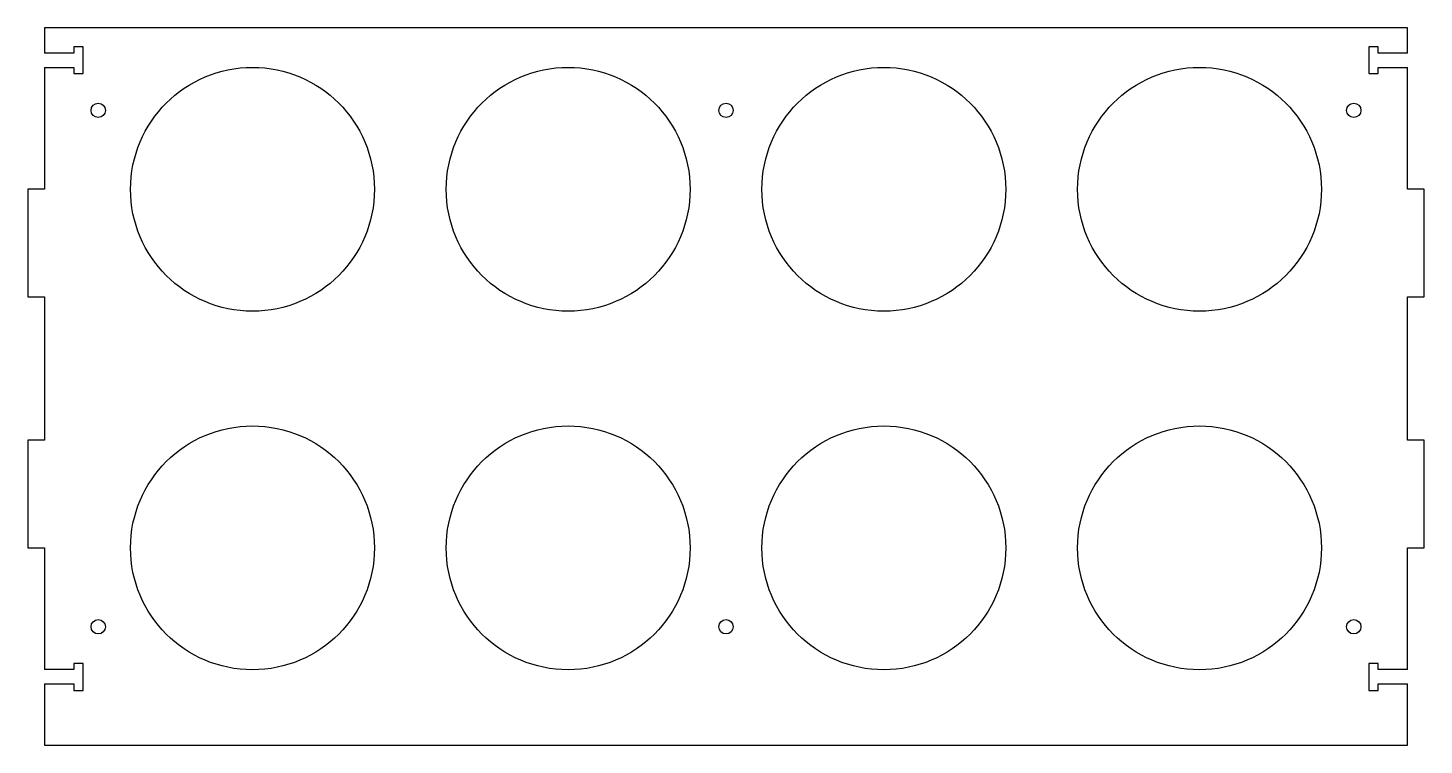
# Model space of a CAD drawing. Header units: inches. Extents: x -9.7 to 9.7, y -5.2 to 4.8.
import ezdxf

# ---------------------------------------------------------------- set-up
doc = ezdxf.new("R2010")
doc.units = ezdxf.units.IN
doc.header["$MEASUREMENT"] = 0

msp = doc.modelspace()

# ---------------------------------------------------------------- linework, layer by layer
at = {"color": 7, "linetype": 'Continuous', "lineweight": 25}
for p, q in [((9.5, 4.75), (-9.5, 4.75)), ((-9.5, 4.75), (-9.5, 4.398)), ((9.5, 4.398), (9.5, 4.75)), ((-9.09, 4.488), (-9.09, 4.398)), ((-8.96, 4.488), (-9.09, 4.488)), ((-8.96, 4.113), (-8.96, 4.488)), ((8.96, 4.488), (8.96, 4.113)), ((9.09, 4.488), (8.96, 4.488)), ((9.09, 4.398), (9.09, 4.488)), ((-9.09, 4.398), (-9.5, 4.398)), ((9.5, 4.398), (9.09, 4.398)), ((-9.5, 4.198), (-9.09, 4.198)), ((-9.5, 4.198), (-9.5, 2.5)), ((-9.09, 4.198), (-9.09, 4.113)), ((-9.09, 4.113), (-8.96, 4.113)), ((8.96, 4.113), (9.09, 4.113)), ((9.09, 4.198), (9.5, 4.198)), ((9.09, 4.113), (9.09, 4.198)), ((9.5, 2.5), (9.5, 4.198)), ((-9.5, 2.5), (-9.73, 2.5)), ((-9.73, 2.5), (-9.73, 1)), ((9.73, 2.5), (9.5, 2.5)), ((9.73, 1), (9.73, 2.5)), ((-9.73, 1), (-9.5, 1)), ((-9.5, 1), (-9.5, -1)), ((9.5, -1), (9.5, 1)), ((9.5, 1), (9.73, 1)), ((-9.5, -1), (-9.73, -1)), ((-9.73, -1), (-9.73, -2.5)), ((9.73, -1), (9.5, -1)), ((9.73, -2.5), (9.73, -1)), ((-9.73, -2.5), (-9.5, -2.5)), ((-9.5, -2.5), (-9.5, -4.198)), ((9.5, -4.198), (9.5, -2.5)), ((9.5, -2.5), (9.73, -2.5)), ((-9.09, -4.198), (-9.5, -4.198)), ((-9.09, -4.113), (-9.09, -4.198)), ((-8.96, -4.113), (-9.09, -4.113)), ((-8.96, -4.488), (-8.96, -4.113)), ((8.96, -4.113), (8.96, -4.488)), ((9.09, -4.113), (8.96, -4.113)), ((9.09, -4.198), (9.09, -4.113)), ((9.5, -4.198), (9.09, -4.198)), ((-9.5, -4.398), (-9.09, -4.398)), ((-9.5, -4.398), (-9.5, -5.25)), ((-9.09, -4.398), (-9.09, -4.488)), ((9.09, -4.398), (9.5, -4.398)), ((9.09, -4.488), (9.09, -4.398)), ((9.5, -5.25), (9.5, -4.398)), ((-9.09, -4.488), (-8.96, -4.488)), ((8.96, -4.488), (9.09, -4.488)), ((-9.5, -5.25), (9.5, -5.25))]:
    msp.add_line(p, q, dxfattribs=at)
for centre, radius in [((-6.6, 2.5), 1.7), ((-2.2, 2.5), 1.7), ((2.2, 2.5), 1.7), ((6.6, 2.5), 1.7), ((-8.75, 3.6), 0.1), ((0, 3.6), 0.1), ((8.75, 3.6), 0.1), ((-6.6, -2.5), 1.7), ((-2.2, -2.5), 1.7), ((2.2, -2.5), 1.7), ((6.6, -2.5), 1.7), ((-8.75, -3.6), 0.1), ((0, -3.6), 0.1), ((8.75, -3.6), 0.1)]:
    msp.add_circle(centre, radius, dxfattribs=at)

doc.saveas('drawing.dxf')
